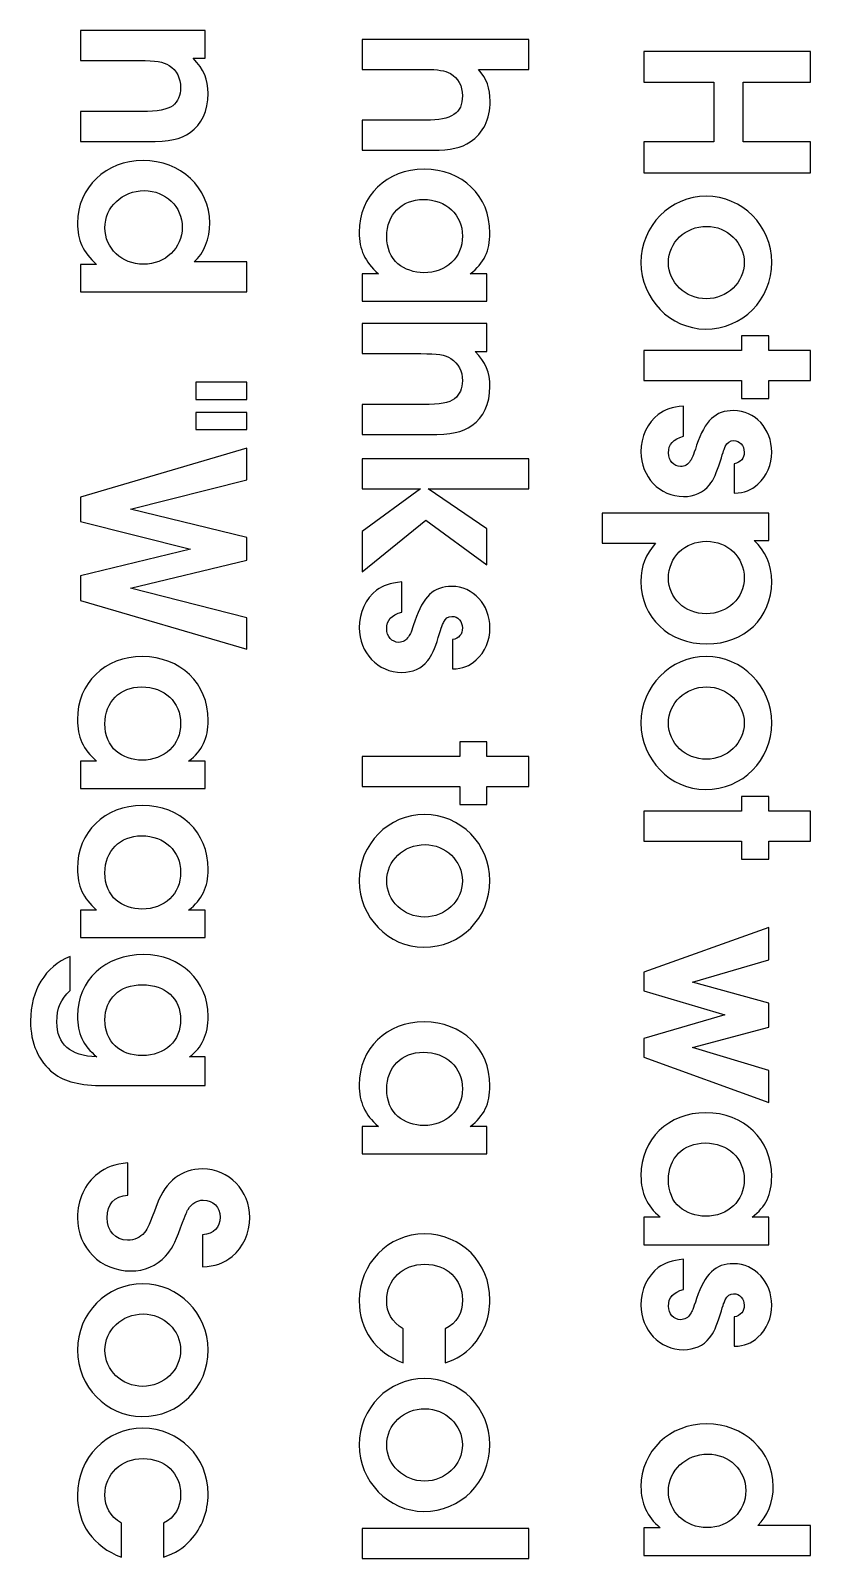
# Model space of a CAD drawing. Extents: x -98 to 566, y 230 to 443.
# Drawn here: x 56.34 to 62.5, y 341.08 to 353.13 of the extents above; entities that cross this region are included whole.
import ezdxf

# ---------------------------------------------------------------- set-up
doc = ezdxf.new("R2010")
doc.units = 0
doc.layers.add('Layer', color=7, linetype='CONTINUOUS')

msp = doc.modelspace()

# ---------------------------------------------------------------- linework, layer by layer
at = {"layer": 'Layer', "color": 7}
for p, q in [((56.730519, 353.130134), (56.730519, 352.893411)), ((57.716567, 353.130134), (56.730519, 353.130134)), ((57.716567, 352.911208), (57.716567, 353.130134)), ((58.955356, 353.060611), (58.955356, 352.823889)), ((60.270681, 353.060611), (58.955356, 353.060611)), ((60.270681, 352.823889), (60.270681, 353.060611)), ((57.622234, 352.911208), (57.716567, 352.911208)), ((61.180193, 352.966171), (61.180193, 352.722328)), ((62.495517, 352.966171), (61.180193, 352.966171)), ((62.495517, 352.722328), (62.495517, 352.966171)), ((56.730519, 352.893411), (57.195065, 352.893411)), ((58.955356, 352.823889), (59.455499, 352.823889)), ((59.873769, 352.823889), (60.270681, 352.823889)), ((61.180193, 352.722328), (61.731954, 352.722328)), ((61.731954, 352.722328), (61.731954, 352.252442)), ((61.965118, 352.252442), (61.965118, 352.722328)), ((61.965118, 352.722328), (62.495517, 352.722328)), ((57.212865, 352.49116), (56.730519, 352.49116)), ((56.730519, 352.49116), (56.730519, 352.254438)), ((59.45906, 352.423418), (58.955356, 352.423418)), ((58.955356, 352.423418), (58.955356, 352.186696)), ((56.730519, 352.254438), (57.259141, 352.254438)), ((58.955356, 352.186696), (59.512457, 352.186696)), ((61.731954, 352.252442), (61.180193, 352.252442)), ((61.180193, 352.252442), (61.180193, 352.008602)), ((62.495517, 352.252442), (61.965118, 352.252442)), ((62.495517, 352.008602), (62.495517, 352.252442)), ((61.180193, 352.008602), (62.495517, 352.008602)), ((56.85867, 351.285103), (56.730519, 351.285103)), ((56.730519, 351.285103), (56.730519, 351.067958)), ((58.045844, 351.304681), (57.629354, 351.304681)), ((58.045844, 351.067958), (58.045844, 351.304681)), ((59.083507, 351.212022), (58.955356, 351.212022)), ((58.955356, 351.212022), (58.955356, 350.994877)), ((59.941404, 351.212022), (59.809693, 351.212022)), ((59.941404, 350.994877), (59.941404, 351.212022)), ((56.730519, 351.067958), (58.045844, 351.067958)), ((58.955356, 350.994877), (59.941404, 350.994877)), ((58.955356, 350.818403), (58.955356, 350.581678)), ((59.941404, 350.818403), (58.955356, 350.818403)), ((59.941404, 350.599478), (59.941404, 350.818403)), ((62.16624, 350.721203), (61.950877, 350.721203)), ((61.950877, 350.721203), (61.950877, 350.605512)), ((62.16624, 350.605512), (62.16624, 350.721203)), ((58.955356, 350.581678), (59.419902, 350.581678)), ((59.847071, 350.599478), (59.941404, 350.599478)), ((61.180193, 350.605512), (61.180193, 350.368789)), ((61.950877, 350.605512), (61.180193, 350.605512)), ((62.495517, 350.605512), (62.16624, 350.605512)), ((62.495517, 350.368789), (62.495517, 350.605512)), ((58.045844, 350.355209), (57.643593, 350.355209)), ((57.643593, 350.355209), (57.643593, 350.21994)), ((58.045844, 350.21994), (58.045844, 350.355209)), ((61.180193, 350.368789), (61.950877, 350.368789)), ((61.950877, 350.368789), (61.950877, 350.2264)), ((62.16624, 350.2264), (62.16624, 350.368789)), ((62.16624, 350.368789), (62.495517, 350.368789)), ((57.643593, 350.21994), (58.045844, 350.21994)), ((59.437702, 350.17943), (58.955356, 350.17943)), ((58.955356, 350.17943), (58.955356, 349.942707)), ((61.493451, 349.929553), (61.493451, 350.168056)), ((61.950877, 350.2264), (62.16624, 350.2264)), ((58.045844, 350.118487), (57.643593, 350.118487)), ((57.643593, 350.118487), (57.643593, 349.983215)), ((58.045844, 349.983215), (58.045844, 350.118487)), ((57.643593, 349.983215), (58.045844, 349.983215)), ((58.955356, 349.942707), (59.483978, 349.942707)), ((58.045844, 349.834828), (56.730519, 349.448595)), ((58.045844, 349.585645), (58.045844, 349.834828)), ((58.955356, 349.751174), (58.955356, 349.514452)), ((60.270681, 349.751174), (58.955356, 349.751174)), ((60.270681, 349.514452), (60.270681, 349.751174)), ((61.893921, 349.712408), (61.893921, 349.481026)), ((57.127431, 349.354263), (58.045844, 349.585645)), ((56.730519, 349.448595), (56.730519, 349.256371)), ((58.955356, 349.514452), (59.416343, 349.514452)), ((59.416343, 349.514452), (58.955356, 349.178057)), ((59.941404, 349.199416), (59.476857, 349.514452)), ((59.476857, 349.514452), (60.270681, 349.514452)), ((58.045844, 349.13), (57.127431, 349.354263)), ((60.850918, 349.323579), (60.850918, 349.086857)), ((62.16624, 349.323579), (60.850918, 349.323579)), ((62.16624, 349.106435), (62.16624, 349.323579)), ((56.730519, 349.256371), (57.600875, 349.039226)), ((58.955356, 348.859459), (59.45906, 349.268828)), ((58.955356, 349.178057), (58.955356, 348.859459)), ((59.45906, 349.268828), (59.941404, 348.916415)), ((59.941404, 348.916415), (59.941404, 349.199416)), ((58.045844, 348.952014), (58.045844, 349.13)), ((60.850918, 349.086857), (61.272747, 349.086857)), ((62.050549, 349.106435), (62.16624, 349.106435)), ((57.600875, 349.039226), (56.730519, 348.827422)), ((57.127431, 348.731308), (58.045844, 348.952014)), ((56.730519, 348.827422), (56.730519, 348.633416)), ((58.045844, 348.498147), (57.127431, 348.731308)), ((59.268614, 348.542501), (59.268614, 348.781002)), ((56.730519, 348.633416), (58.045844, 348.248965)), ((58.045844, 348.248965), (58.045844, 348.498147)), ((59.669085, 348.325357), (59.669085, 348.093974)), ((59.941404, 347.519519), (59.72604, 347.519519)), ((59.72604, 347.519519), (59.72604, 347.403828)), ((59.941404, 347.403828), (59.941404, 347.519519)), ((56.85867, 347.367235), (56.730519, 347.367235)), ((56.730519, 347.367235), (56.730519, 347.15009)), ((57.716567, 347.367235), (57.584856, 347.367235)), ((57.716567, 347.15009), (57.716567, 347.367235)), ((58.955356, 347.403828), (58.955356, 347.167105)), ((59.72604, 347.403828), (58.955356, 347.403828)), ((60.270681, 347.403828), (59.941404, 347.403828)), ((60.270681, 347.167105), (60.270681, 347.403828)), ((56.730519, 347.15009), (57.716567, 347.15009)), ((58.955356, 347.167105), (59.72604, 347.167105)), ((59.72604, 347.167105), (59.72604, 347.024716)), ((59.941404, 347.024716), (59.941404, 347.167105)), ((59.941404, 347.167105), (60.270681, 347.167105)), ((59.72604, 347.024716), (59.941404, 347.024716)), ((62.16624, 347.088453), (61.950877, 347.088453)), ((61.950877, 347.088453), (61.950877, 346.972762)), ((62.16624, 346.972762), (62.16624, 347.088453)), ((61.180193, 346.972762), (61.180193, 346.736039)), ((61.950877, 346.972762), (61.180193, 346.972762)), ((62.495517, 346.972762), (62.16624, 346.972762)), ((62.495517, 346.736039), (62.495517, 346.972762)), ((61.180193, 346.736039), (61.950877, 346.736039)), ((61.950877, 346.736039), (61.950877, 346.59365)), ((62.16624, 346.59365), (62.16624, 346.736039)), ((62.16624, 346.736039), (62.495517, 346.736039)), ((61.950877, 346.59365), (62.16624, 346.59365)), ((56.85867, 346.192236), (56.730519, 346.192236)), ((56.730519, 346.192236), (56.730519, 345.975092)), ((57.716567, 346.192236), (57.584856, 346.192236)), ((57.716567, 345.975092), (57.716567, 346.192236)), ((62.16624, 346.054207), (61.180193, 345.701793)), ((62.16624, 345.799685), (62.16624, 346.054207)), ((56.730519, 345.975092), (57.716567, 345.975092)), ((56.650424, 345.556537), (56.650424, 345.825297)), ((61.564647, 345.623477), (62.16624, 345.799685)), ((61.180193, 345.701793), (61.180193, 345.555842)), ((61.180193, 345.555842), (61.819166, 345.365396)), ((62.16624, 345.457951), (61.564647, 345.623477)), ((62.16624, 345.269285), (62.16624, 345.457951)), ((61.819166, 345.365396), (61.180193, 345.178511)), ((61.564647, 345.107315), (62.16624, 345.269285)), ((61.180193, 345.178511), (61.180193, 345.030782)), ((62.16624, 344.927548), (61.564647, 345.107315)), ((57.716567, 345.033254), (57.591977, 345.033254)), ((57.716567, 344.807211), (57.716567, 345.033254)), ((61.180193, 345.030782), (62.16624, 344.674807)), ((62.16624, 344.674807), (62.16624, 344.927548)), ((56.917407, 344.807211), (57.716567, 344.807211)), ((59.083507, 344.485376), (58.955356, 344.485376)), ((58.955356, 344.485376), (58.955356, 344.268232)), ((59.941404, 344.485376), (59.809693, 344.485376)), ((59.941404, 344.268232), (59.941404, 344.485376)), ((58.955356, 344.268232), (59.941404, 344.268232)), ((57.106072, 343.943174), (57.106072, 344.197696)), ((61.308344, 343.769246), (61.180193, 343.769246)), ((61.180193, 343.769246), (61.180193, 343.552101)), ((62.16624, 343.769246), (62.03453, 343.769246)), ((62.16624, 343.552101), (62.16624, 343.769246)), ((57.695208, 343.629918), (57.695208, 343.377177)), ((61.180193, 343.552101), (62.16624, 343.552101)), ((61.493451, 343.199419), (61.493451, 343.437923)), ((61.893921, 342.982275), (61.893921, 342.750892)), ((59.279293, 342.621033), (59.279293, 342.888015)), ((59.612129, 342.888015), (59.612129, 342.621033)), ((57.054456, 341.087979), (57.054456, 341.354959)), ((57.387292, 341.354959), (57.387292, 341.087979)), ((62.495517, 341.338121), (62.079028, 341.338121)), ((62.495517, 341.101399), (62.495517, 341.338121)), ((58.955356, 341.314164), (58.955356, 341.077441)), ((60.270681, 341.314164), (58.955356, 341.314164)), ((60.270681, 341.077441), (60.270681, 341.314164)), ((61.308344, 341.318544), (61.180193, 341.318544)), ((61.180193, 341.318544), (61.180193, 341.101399)), ((61.180193, 341.101399), (62.495517, 341.101399)), ((58.955356, 341.077441), (60.270681, 341.077441))]:
    msp.add_line(p, q, dxfattribs=at)
for points in [[(57.739706, 352.633549), (57.739706, 352.745682), (57.705887, 352.823996), (57.622234, 352.911208)], [(57.195065, 352.893411), (57.326776, 352.893411), (57.383731, 352.884521), (57.431788, 352.854253)], [(57.431788, 352.854253), (57.490524, 352.816875), (57.522562, 352.75458), (57.522562, 352.679825)], [(59.455499, 352.823889), (59.553393, 352.823889), (59.608568, 352.814999), (59.653066, 352.79007)], [(59.653066, 352.79007), (59.71358, 352.756254), (59.747398, 352.693959), (59.747398, 352.615642)], [(59.966324, 352.572925), (59.966324, 352.674379), (59.937845, 352.752692), (59.873769, 352.823889)], [(57.522562, 352.679825), (57.522562, 352.619311), (57.501197, 352.569474), (57.460267, 352.537436)], [(57.597317, 352.325631), (57.689869, 352.389707), (57.739706, 352.4965), (57.739706, 352.633549)], [(59.747398, 352.615642), (59.747398, 352.476815), (59.665526, 352.423418), (59.45906, 352.423418)], [(59.809693, 352.252549), (59.911147, 352.318406), (59.966324, 352.432317), (59.966324, 352.572925)], [(57.460267, 352.537436), (57.417549, 352.505398), (57.344575, 352.49116), (57.212865, 352.49116)], [(57.259141, 352.254438), (57.435346, 352.254438), (57.520781, 352.272246), (57.597317, 352.325631)], [(59.512457, 352.186696), (59.656624, 352.186696), (59.736719, 352.204504), (59.809693, 352.252549)], [(57.225322, 352.105622), (56.933425, 352.105622), (56.70738, 351.890258), (56.70738, 351.610818)], [(57.752163, 351.612599), (57.752163, 351.888477), (57.520781, 352.105622), (57.225322, 352.105622)], [(59.444819, 352.036099), (59.147583, 352.036099), (58.932219, 351.827856), (58.932219, 351.539518)], [(59.964543, 351.534178), (59.964543, 351.826075), (59.745618, 352.036099), (59.444819, 352.036099)], [(56.924524, 351.573441), (56.924524, 351.73897), (57.061577, 351.867119), (57.236002, 351.867119)], [(57.236002, 351.867119), (57.403311, 351.867119), (57.535022, 351.740748), (57.535022, 351.578781)], [(61.673218, 351.824046), (61.388442, 351.824046), (61.157056, 351.589104), (61.157056, 351.300763)], [(62.18938, 351.302544), (62.18938, 351.589104), (61.956216, 351.824046), (61.673218, 351.824046)], [(59.149361, 351.505699), (59.149361, 351.678346), (59.266836, 351.797599), (59.43948, 351.797599)], [(59.43948, 351.797599), (59.619247, 351.797599), (59.747398, 351.678346), (59.747398, 351.509258)], [(56.70738, 351.610818), (56.70738, 351.477344), (56.751878, 351.379436), (56.85867, 351.285103)], [(57.535022, 351.578781), (57.535022, 351.413271), (57.401531, 351.286881), (57.228884, 351.286881)], [(57.629354, 351.304681), (57.705887, 351.374096), (57.752163, 351.488024), (57.752163, 351.612599)], [(61.374201, 351.299073), (61.374201, 351.459259), (61.507692, 351.58563), (61.676777, 351.58563)], [(61.676777, 351.58563), (61.838747, 351.58563), (61.972235, 351.455701), (61.972235, 351.300851)], [(57.228884, 351.286881), (57.058018, 351.286881), (56.924524, 351.413271), (56.924524, 351.573441)], [(58.932219, 351.539518), (58.932219, 351.400687), (58.976714, 351.306354), (59.083507, 351.212022)], [(59.238357, 351.290335), (59.181399, 351.338392), (59.149361, 351.414925), (59.149361, 351.505699)], [(59.747398, 351.509258), (59.747398, 351.34017), (59.621028, 351.219139), (59.441261, 351.219139)], [(59.809693, 351.212022), (59.918267, 351.293894), (59.964543, 351.391789), (59.964543, 351.534178)], [(59.441261, 351.219139), (59.370067, 351.219139), (59.288192, 351.247618), (59.238357, 351.290335)], [(61.157056, 351.300763), (61.157056, 351.014206), (61.388442, 350.775703), (61.666097, 350.775703)], [(61.673218, 351.014294), (61.507692, 351.014294), (61.374201, 351.142442), (61.374201, 351.299073)], [(61.666097, 350.775703), (61.959778, 350.775703), (62.18938, 351.005305), (62.18938, 351.302544)], [(61.972235, 351.300851), (61.972235, 351.142442), (61.836966, 351.014294), (61.673218, 351.014294)], [(59.419902, 350.581678), (59.551612, 350.581678), (59.608568, 350.572788), (59.656624, 350.542523)], [(59.656624, 350.542523), (59.71536, 350.505145), (59.747398, 350.44285), (59.747398, 350.368095)], [(59.964543, 350.321819), (59.964543, 350.433949), (59.930724, 350.512266), (59.847071, 350.599478)], [(59.747398, 350.368095), (59.747398, 350.307578), (59.726034, 350.257744), (59.685103, 350.225706)], [(59.822153, 350.013901), (59.914705, 350.077976), (59.964543, 350.184769), (59.964543, 350.321819)], [(59.685103, 350.225706), (59.642386, 350.193668), (59.569412, 350.17943), (59.437702, 350.17943)], [(61.493451, 350.168056), (61.397337, 350.157388), (61.347502, 350.141358), (61.294106, 350.1022)], [(61.888582, 350.132459), (61.744414, 350.132459), (61.662539, 350.054143), (61.596682, 349.858357)], [(62.18938, 349.804963), (62.18938, 349.988289), (62.057669, 350.132459), (61.888582, 350.132459)], [(59.483978, 349.942707), (59.660186, 349.942707), (59.745618, 349.960516), (59.822153, 350.013901)], [(61.294106, 350.1022), (61.208672, 350.038124), (61.157056, 349.925994), (61.157056, 349.806741)], [(61.374201, 349.797843), (61.374201, 349.867258), (61.409797, 349.906414), (61.493451, 349.929553)], [(61.822728, 349.84768), (61.83698, 349.879715), (61.860105, 349.895734), (61.888582, 349.895734)], [(61.888582, 349.895734), (61.936638, 349.895734), (61.972235, 349.856579), (61.972235, 349.804963)], [(61.157056, 349.806741), (61.157056, 349.609177), (61.304785, 349.454327), (61.493451, 349.454327)], [(61.470311, 349.69105), (61.415137, 349.69105), (61.374201, 349.737326), (61.374201, 349.797843)], [(61.596682, 349.858357), (61.566425, 349.767586), (61.562866, 349.760465), (61.546847, 349.735548)], [(61.781789, 349.728427), (61.812049, 349.824541), (61.812049, 349.824541), (61.822728, 349.84768)], [(61.972235, 349.804963), (61.972235, 349.755125), (61.945537, 349.723088), (61.893921, 349.712408)], [(62.080809, 349.552222), (62.150224, 349.614517), (62.18938, 349.707069), (62.18938, 349.804963)], [(61.546847, 349.735548), (61.529039, 349.707069), (61.502349, 349.69105), (61.470311, 349.69105)], [(61.698135, 349.546882), (61.730173, 349.584257), (61.755091, 349.642993), (61.781789, 349.728427)], [(61.493451, 349.454327), (61.578885, 349.454327), (61.650078, 349.486365), (61.698135, 349.546882)], [(61.893921, 349.481026), (61.977575, 349.484582), (62.027412, 349.504168), (62.080809, 349.552222)], [(61.272747, 349.086857), (61.192653, 348.997861), (61.157056, 348.905309), (61.157056, 348.784278)], [(61.374201, 348.809196), (61.374201, 348.976503), (61.502352, 349.101095), (61.674999, 349.101095)], [(61.674999, 349.101095), (61.844087, 349.101095), (61.972235, 348.976503), (61.972235, 348.812754)], [(62.18938, 348.782497), (62.18938, 348.915989), (62.139545, 349.029899), (62.050549, 349.106435)], [(61.671437, 348.529756), (61.504133, 348.529756), (61.374201, 348.652568), (61.374201, 348.809196)], [(61.972235, 348.812754), (61.972235, 348.652568), (61.842306, 348.529756), (61.671437, 348.529756)], [(59.069269, 348.715148), (58.983835, 348.651072), (58.932219, 348.53894), (58.932219, 348.419689)], [(59.268614, 348.781002), (59.1725, 348.770334), (59.122666, 348.754303), (59.069269, 348.715148)], [(59.663745, 348.745405), (59.519577, 348.745405), (59.437702, 348.667091), (59.371845, 348.471305)], [(59.964543, 348.417909), (59.964543, 348.601237), (59.832833, 348.745405), (59.663745, 348.745405)], [(61.157056, 348.784278), (61.157056, 348.499499), (61.377762, 348.291253), (61.676777, 348.291253)], [(61.676777, 348.291253), (61.974016, 348.291253), (62.18938, 348.497718), (62.18938, 348.782497)], [(59.149361, 348.410791), (59.149361, 348.480204), (59.184961, 348.519362), (59.268614, 348.542501)], [(59.371845, 348.471305), (59.341588, 348.380531), (59.338029, 348.373413), (59.32201, 348.348493)], [(59.556952, 348.341376), (59.587209, 348.437489), (59.587209, 348.437489), (59.597888, 348.460626)], [(59.597888, 348.460626), (59.612141, 348.492664), (59.635266, 348.508683), (59.663745, 348.508683)], [(59.663745, 348.508683), (59.711802, 348.508683), (59.747398, 348.469527), (59.747398, 348.417909)], [(58.932219, 348.419689), (58.932219, 348.222123), (59.079948, 348.067276), (59.268614, 348.067276)], [(59.245475, 348.303998), (59.1903, 348.303998), (59.149361, 348.350274), (59.149361, 348.410791)], [(59.32201, 348.348493), (59.304202, 348.320017), (59.277512, 348.303998), (59.245475, 348.303998)], [(59.473298, 348.159828), (59.505336, 348.197205), (59.530254, 348.255941), (59.556952, 348.341376)], [(59.747398, 348.417909), (59.747398, 348.368074), (59.7207, 348.336036), (59.669085, 348.325357)], [(59.855969, 348.165167), (59.925385, 348.227462), (59.964543, 348.320017), (59.964543, 348.417909)], [(57.219983, 348.191315), (56.922746, 348.191315), (56.70738, 347.983069), (56.70738, 347.694731)], [(57.739706, 347.689391), (57.739706, 347.981288), (57.520781, 348.191315), (57.219983, 348.191315)], [(59.268614, 348.067276), (59.354048, 348.067276), (59.425242, 348.099314), (59.473298, 348.159828)], [(59.669085, 348.093974), (59.752738, 348.09753), (59.802576, 348.117116), (59.855969, 348.165167)], [(61.673218, 348.191315), (61.388442, 348.191315), (61.157056, 347.956371), (61.157056, 347.668033)], [(62.18938, 347.669814), (62.18938, 347.956371), (61.956216, 348.191315), (61.673218, 348.191315)], [(56.924524, 347.660912), (56.924524, 347.833559), (57.041999, 347.952812), (57.214643, 347.952812)], [(57.214643, 347.952812), (57.39441, 347.952812), (57.522562, 347.833559), (57.522562, 347.664474)], [(61.374201, 347.66634), (61.374201, 347.826529), (61.507692, 347.9529), (61.676777, 347.9529)], [(61.676777, 347.9529), (61.838747, 347.9529), (61.972235, 347.82297), (61.972235, 347.66812)], [(56.70738, 347.694731), (56.70738, 347.5559), (56.751878, 347.461568), (56.85867, 347.367235)], [(57.013517, 347.445549), (56.956562, 347.493605), (56.924524, 347.570138), (56.924524, 347.660912)], [(57.522562, 347.664474), (57.522562, 347.495386), (57.396191, 347.374355), (57.216424, 347.374355)], [(57.584856, 347.367235), (57.693427, 347.449107), (57.739706, 347.547002), (57.739706, 347.689391)], [(61.157056, 347.668033), (61.157056, 347.381473), (61.388442, 347.14297), (61.666097, 347.14297)], [(61.673218, 347.38156), (61.507692, 347.38156), (61.374201, 347.509712), (61.374201, 347.66634)], [(61.666097, 347.14297), (61.959778, 347.14297), (62.18938, 347.372574), (62.18938, 347.669814)], [(61.972235, 347.66812), (61.972235, 347.509712), (61.836966, 347.38156), (61.673218, 347.38156)], [(57.216424, 347.374355), (57.145228, 347.374355), (57.063355, 347.402831), (57.013517, 347.445549)], [(57.219983, 347.016314), (56.922746, 347.016314), (56.70738, 346.808071), (56.70738, 346.519733)], [(57.739706, 346.514393), (57.739706, 346.80629), (57.520781, 347.016314), (57.219983, 347.016314)], [(59.448381, 346.946794), (59.163602, 346.946794), (58.932219, 346.71185), (58.932219, 346.423512)], [(59.964543, 346.425293), (59.964543, 346.71185), (59.731379, 346.946794), (59.448381, 346.946794)], [(56.924524, 346.485914), (56.924524, 346.658561), (57.041999, 346.777814), (57.214643, 346.777814)], [(57.214643, 346.777814), (57.39441, 346.777814), (57.522562, 346.658561), (57.522562, 346.489473)], [(59.149361, 346.421819), (59.149361, 346.582008), (59.282855, 346.708379), (59.45194, 346.708379)], [(59.45194, 346.708379), (59.613907, 346.708379), (59.747398, 346.578449), (59.747398, 346.423599)], [(56.70738, 346.519733), (56.70738, 346.380902), (56.751878, 346.286569), (56.85867, 346.192236)], [(57.013517, 346.27055), (56.956562, 346.318607), (56.924524, 346.39514), (56.924524, 346.485914)], [(57.522562, 346.489473), (57.522562, 346.320385), (57.396191, 346.199354), (57.216424, 346.199354)], [(57.584856, 346.192236), (57.693427, 346.274109), (57.739706, 346.372004), (57.739706, 346.514393)], [(58.932219, 346.423512), (58.932219, 346.136952), (59.163602, 345.898452), (59.441261, 345.898452)], [(59.448381, 346.137039), (59.282855, 346.137039), (59.149361, 346.265191), (59.149361, 346.421819)], [(59.441261, 345.898452), (59.734938, 345.898452), (59.964543, 346.128053), (59.964543, 346.425293)], [(59.747398, 346.423599), (59.747398, 346.265191), (59.612129, 346.137039), (59.448381, 346.137039)], [(57.216424, 346.199354), (57.145228, 346.199354), (57.063355, 346.227833), (57.013517, 346.27055)], [(56.650424, 345.825297), (56.45286, 345.745202), (56.337169, 345.560098), (56.337169, 345.318033)], [(57.230662, 345.841316), (56.926308, 345.841316), (56.70738, 345.638412), (56.70738, 345.357192)], [(57.739706, 345.355411), (57.739706, 345.63485), (57.522562, 345.841316), (57.230662, 345.841316)], [(56.545412, 345.309135), (56.545412, 345.419487), (56.573891, 345.487121), (56.650424, 345.556537)], [(56.924524, 345.325154), (56.924524, 345.494242), (57.040218, 345.602813), (57.219983, 345.602813)], [(57.219983, 345.602813), (57.401531, 345.602813), (57.522562, 345.494242), (57.522562, 345.328713)], [(56.337169, 345.318033), (56.337169, 345.140047), (56.399464, 344.999438), (56.516936, 344.906884)], [(56.70738, 345.357192), (56.70738, 345.218361), (56.751878, 345.125809), (56.860448, 345.033254)], [(57.219983, 345.043933), (57.041999, 345.043933), (56.924524, 345.156066), (56.924524, 345.325154)], [(57.522562, 345.328713), (57.522562, 345.159628), (57.39975, 345.043933), (57.219983, 345.043933)], [(57.591977, 345.033254), (57.691649, 345.106231), (57.739706, 345.213021), (57.739706, 345.355411)], [(56.860448, 345.033254), (56.648646, 345.042144), (56.545412, 345.132929), (56.545412, 345.309135)], [(59.444819, 345.309457), (59.147583, 345.309457), (58.932219, 345.10121), (58.932219, 344.812873)], [(59.964543, 344.807533), (59.964543, 345.099432), (59.745618, 345.309457), (59.444819, 345.309457)], [(59.149361, 344.779054), (59.149361, 344.951703), (59.266836, 345.070953), (59.43948, 345.070953)], [(59.43948, 345.070953), (59.619247, 345.070953), (59.747398, 344.951703), (59.747398, 344.782615)], [(56.516936, 344.906884), (56.607707, 344.837471), (56.728741, 344.807211), (56.917407, 344.807211)], [(58.932219, 344.812873), (58.932219, 344.674042), (58.976714, 344.579709), (59.083507, 344.485376)], [(59.238357, 344.56369), (59.181399, 344.611747), (59.149361, 344.68828), (59.149361, 344.779054)], [(59.747398, 344.782615), (59.747398, 344.613528), (59.621028, 344.492497), (59.441261, 344.492497)], [(59.809693, 344.485376), (59.918267, 344.567249), (59.964543, 344.665143), (59.964543, 344.807533)], [(61.669659, 344.593326), (61.372423, 344.593326), (61.157056, 344.38508), (61.157056, 344.096742)], [(62.18938, 344.091402), (62.18938, 344.383299), (61.970457, 344.593326), (61.669659, 344.593326)], [(59.441261, 344.492497), (59.370067, 344.492497), (59.288192, 344.520973), (59.238357, 344.56369)], [(61.374201, 344.062923), (61.374201, 344.23557), (61.491673, 344.354823), (61.664319, 344.354823)], [(61.664319, 344.354823), (61.844087, 344.354823), (61.972235, 344.23557), (61.972235, 344.066482)], [(56.867569, 344.112261), (56.766116, 344.033948), (56.70738, 343.904018), (56.70738, 343.765187)], [(57.106072, 344.197696), (57.002838, 344.188806), (56.936984, 344.165658), (56.867569, 344.112261)], [(57.695208, 344.149639), (57.529682, 344.149639), (57.403311, 344.051747), (57.337455, 343.875539)], [(58.06898, 343.766968), (58.06898, 343.97877), (57.903454, 344.149639), (57.695208, 344.149639)], [(61.157056, 344.096742), (61.157056, 343.957911), (61.201551, 343.863579), (61.308344, 343.769246)], [(61.463194, 343.84756), (61.406238, 343.895616), (61.374201, 343.972149), (61.374201, 344.062923)], [(61.972235, 344.066482), (61.972235, 343.897397), (61.845865, 343.776363), (61.666097, 343.776363)], [(62.03453, 343.769246), (62.143104, 343.851118), (62.18938, 343.949013), (62.18938, 344.091402)], [(56.942324, 343.765187), (56.942324, 343.873758), (56.99572, 343.932494), (57.106072, 343.943174)], [(57.337455, 343.875539), (57.271598, 343.699331), (57.266259, 343.688652), (57.236002, 343.647715)], [(57.581298, 343.831041), (57.611555, 343.879098), (57.652491, 343.904018), (57.700548, 343.904018)], [(57.700548, 343.904018), (57.778862, 343.904018), (57.834039, 343.848841), (57.834039, 343.768746)], [(56.70738, 343.765187), (56.70738, 343.528465), (56.890708, 343.345139), (57.129209, 343.345139)], [(57.102513, 343.587201), (57.008178, 343.587201), (56.942324, 343.660175), (56.942324, 343.765187)], [(57.522562, 343.685093), (57.568838, 343.809685), (57.570618, 343.813244), (57.581298, 343.831041)], [(57.834039, 343.768746), (57.834039, 343.686874), (57.784201, 343.637036), (57.695208, 343.629918)], [(57.928372, 343.45905), (58.017365, 343.530243), (58.06898, 343.644156), (58.06898, 343.766968)], [(61.666097, 343.776363), (61.594904, 343.776363), (61.513029, 343.804842), (61.463194, 343.84756)], [(57.236002, 343.647715), (57.203964, 343.60856), (57.157688, 343.587201), (57.102513, 343.587201)], [(57.403311, 343.462609), (57.451365, 343.514227), (57.474505, 343.556941), (57.522562, 343.685093)], [(59.448381, 343.637338), (59.161824, 343.637338), (58.932219, 343.402396), (58.932219, 343.110497)], [(59.964543, 343.117617), (59.964543, 343.409517), (59.7385, 343.637338), (59.448381, 343.637338)], [(57.129209, 343.345139), (57.237782, 343.345139), (57.332115, 343.386075), (57.403311, 343.462609)], [(57.695208, 343.377177), (57.794881, 343.382511), (57.862515, 343.405653), (57.928372, 343.45905)], [(59.149361, 343.112278), (59.149361, 343.276026), (59.277515, 343.398838), (59.450159, 343.398838)], [(59.450159, 343.398838), (59.622809, 343.398838), (59.747398, 343.281365), (59.747398, 343.117617)], [(61.493451, 343.437923), (61.397337, 343.427255), (61.347502, 343.411224), (61.294106, 343.372069)], [(61.888582, 343.402326), (61.744414, 343.402326), (61.662539, 343.324012), (61.596682, 343.128226)], [(62.18938, 343.07483), (62.18938, 343.258155), (62.057669, 343.402326), (61.888582, 343.402326)], [(61.294106, 343.372069), (61.208672, 343.307993), (61.157056, 343.195861), (61.157056, 343.07661)], [(57.223544, 343.244521), (56.938765, 343.244521), (56.70738, 343.00958), (56.70738, 342.721239)], [(57.739706, 342.72302), (57.739706, 343.00958), (57.506543, 343.244521), (57.223544, 343.244521)], [(61.374201, 343.067709), (61.374201, 343.137124), (61.409797, 343.176283), (61.493451, 343.199419)], [(61.822728, 343.117547), (61.83698, 343.149585), (61.860105, 343.165603), (61.888582, 343.165603)], [(61.888582, 343.165603), (61.936638, 343.165603), (61.972235, 343.126445), (61.972235, 343.07483)], [(58.932219, 343.110497), (58.932219, 342.880895), (59.05859, 342.702909), (59.279293, 342.621033)], [(59.279293, 342.888015), (59.188519, 342.946749), (59.149361, 343.014386), (59.149361, 343.112278)], [(59.747398, 343.117617), (59.747398, 343.010824), (59.702903, 342.936069), (59.612129, 342.888015)], [(59.825712, 342.754524), (59.914705, 342.850638), (59.964543, 342.980567), (59.964543, 343.117617)], [(61.157056, 343.07661), (61.157056, 342.879044), (61.304785, 342.724194), (61.493451, 342.724194)], [(61.470311, 342.960916), (61.415137, 342.960916), (61.374201, 343.007195), (61.374201, 343.067709)], [(61.596682, 343.128226), (61.566425, 343.037452), (61.562866, 343.030332), (61.546847, 343.005414)], [(61.781789, 342.998294), (61.812049, 343.094407), (61.812049, 343.094407), (61.822728, 343.117547)], [(61.972235, 343.07483), (61.972235, 343.024992), (61.945537, 342.992954), (61.893921, 342.982275)], [(62.080809, 342.822088), (62.150224, 342.884383), (62.18938, 342.976935), (62.18938, 343.07483)], [(56.924524, 342.719548), (56.924524, 342.879735), (57.058018, 343.006106), (57.227103, 343.006106)], [(57.227103, 343.006106), (57.38907, 343.006106), (57.522562, 342.876176), (57.522562, 342.721326)], [(61.546847, 343.005414), (61.529039, 342.976935), (61.502349, 342.960916), (61.470311, 342.960916)], [(61.698135, 342.816749), (61.730173, 342.854126), (61.755091, 342.912862), (61.781789, 342.998294)], [(61.493451, 342.724194), (61.578885, 342.724194), (61.650078, 342.756232), (61.698135, 342.816749)], [(61.893921, 342.750892), (61.977575, 342.754448), (62.027412, 342.774034), (62.080809, 342.822088)], [(56.70738, 342.721239), (56.70738, 342.434682), (56.938765, 342.196179), (57.216424, 342.196179)], [(57.223544, 342.434769), (57.058018, 342.434769), (56.924524, 342.562918), (56.924524, 342.719548)], [(57.216424, 342.196179), (57.510101, 342.196179), (57.739706, 342.425781), (57.739706, 342.72302)], [(57.522562, 342.721326), (57.522562, 342.562918), (57.387292, 342.434769), (57.223544, 342.434769)], [(59.612129, 342.621033), (59.711802, 342.654852), (59.763417, 342.68689), (59.825712, 342.754524)], [(59.448381, 342.497118), (59.163602, 342.497118), (58.932219, 342.262176), (58.932219, 341.973838)], [(59.964543, 341.975616), (59.964543, 342.262176), (59.731379, 342.497118), (59.448381, 342.497118)], [(59.149361, 341.972142), (59.149361, 342.132331), (59.282855, 342.258702), (59.45194, 342.258702)], [(59.45194, 342.258702), (59.613907, 342.258702), (59.747398, 342.12877), (59.747398, 341.973923)], [(57.223544, 342.104284), (56.936987, 342.104284), (56.70738, 341.86934), (56.70738, 341.577443)], [(57.739706, 341.584561), (57.739706, 341.87646), (57.513663, 342.104284), (57.223544, 342.104284)], [(61.674999, 342.139062), (61.383102, 342.139062), (61.157056, 341.923699), (61.157056, 341.644259)], [(62.20184, 341.646037), (62.20184, 341.921918), (61.970457, 342.139062), (61.674999, 342.139062)], [(58.932219, 341.973838), (58.932219, 341.687278), (59.163602, 341.448775), (59.441261, 341.448775)], [(59.448381, 341.687363), (59.282855, 341.687363), (59.149361, 341.815514), (59.149361, 341.972142)], [(59.441261, 341.448775), (59.734938, 341.448775), (59.964543, 341.67838), (59.964543, 341.975616)], [(59.747398, 341.973923), (59.747398, 341.815514), (59.612129, 341.687363), (59.448381, 341.687363)], [(56.924524, 341.579221), (56.924524, 341.742969), (57.052678, 341.865781), (57.225322, 341.865781)], [(57.225322, 341.865781), (57.397972, 341.865781), (57.522562, 341.748309), (57.522562, 341.584561)], [(61.374201, 341.606882), (61.374201, 341.772411), (61.511251, 341.900559), (61.685678, 341.900559)], [(61.685678, 341.900559), (61.852985, 341.900559), (61.984695, 341.774189), (61.984695, 341.612221)], [(56.70738, 341.577443), (56.70738, 341.347838), (56.833753, 341.169852), (57.054456, 341.087979)], [(57.054456, 341.354959), (56.963683, 341.413695), (56.924524, 341.481329), (56.924524, 341.579221)], [(57.522562, 341.584561), (57.522562, 341.477771), (57.478064, 341.403016), (57.387292, 341.354959)], [(57.600875, 341.221468), (57.689869, 341.317581), (57.739706, 341.447511), (57.739706, 341.584561)], [(61.157056, 341.644259), (61.157056, 341.510768), (61.201551, 341.412876), (61.308344, 341.318544)], [(61.678558, 341.320322), (61.507692, 341.320322), (61.374201, 341.446692), (61.374201, 341.606882)], [(61.984695, 341.612221), (61.984695, 341.446692), (61.851204, 341.320322), (61.678558, 341.320322)], [(62.079028, 341.338121), (62.155564, 341.407537), (62.20184, 341.521447), (62.20184, 341.646037)], [(57.387292, 341.087979), (57.486965, 341.121795), (57.53858, 341.153833), (57.600875, 341.221468)]]:
    msp.add_open_spline(points, degree=3, dxfattribs=at)

doc.saveas('drawing.dxf')
